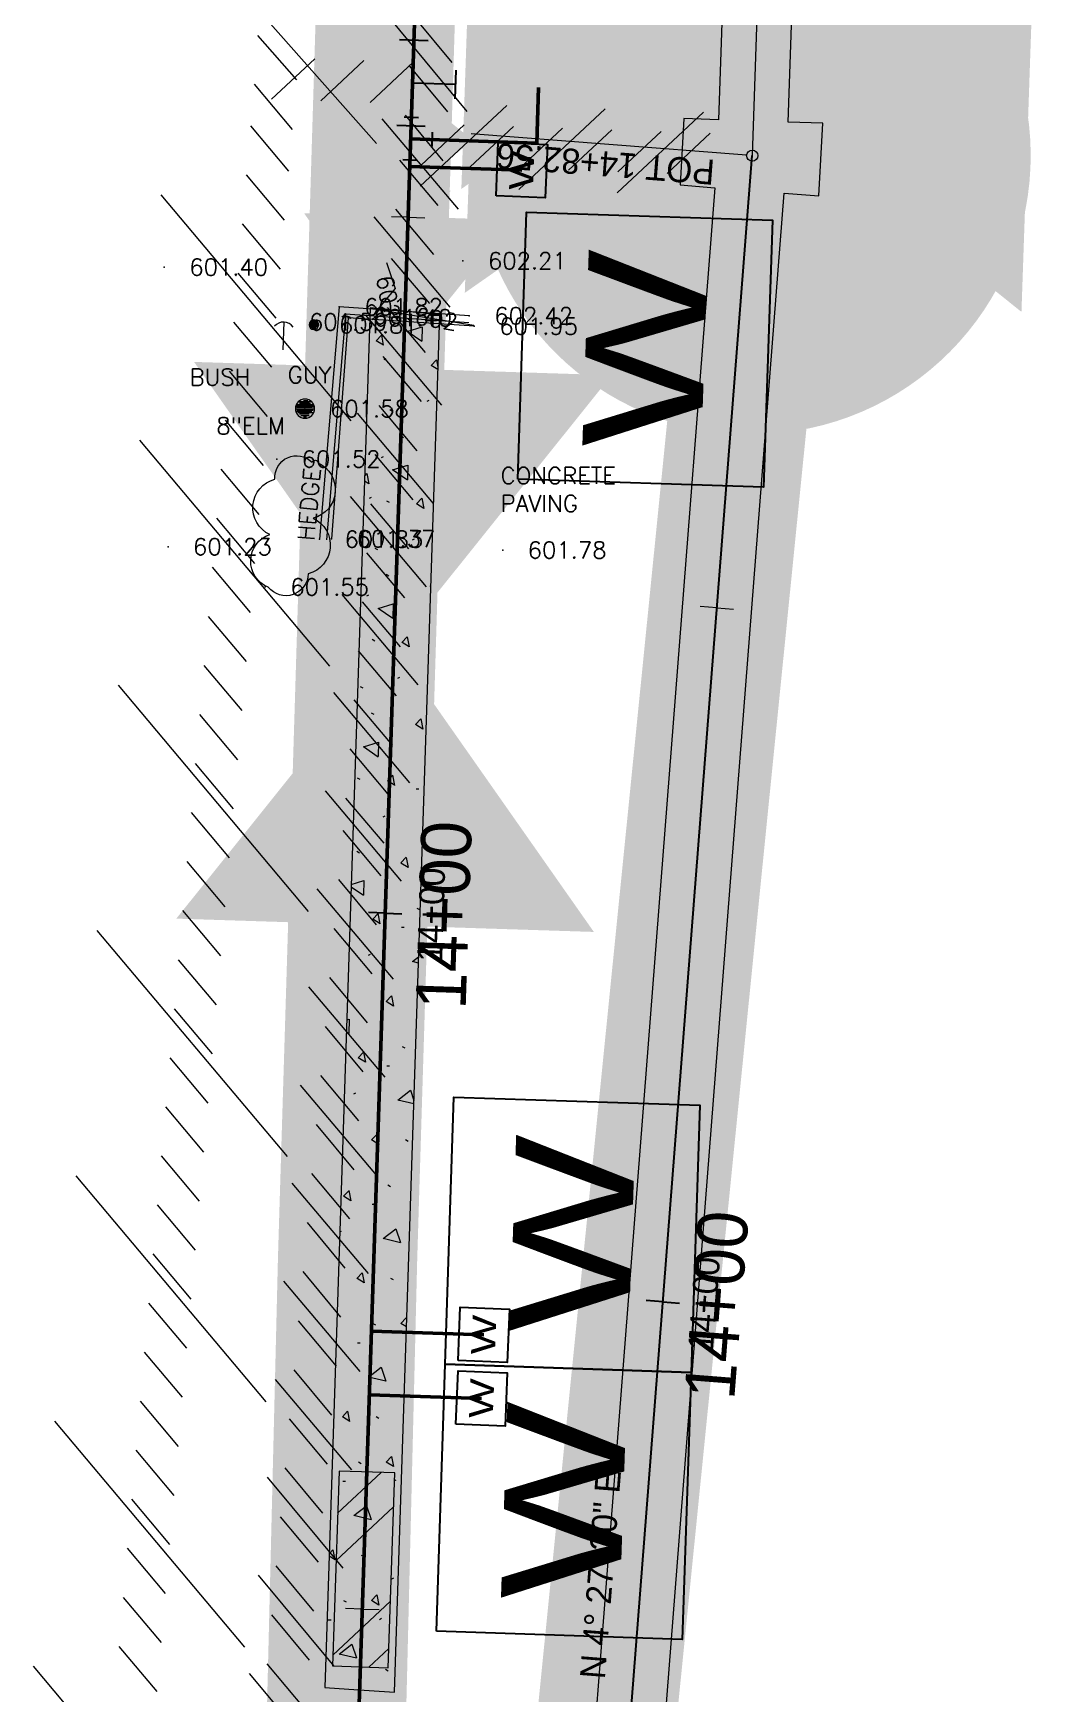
# Model space of a CAD drawing. Extents: x 2536931 to 2538613, y 7112513 to 7131087.
# Drawn here: x 2538252.5 to 2538324.5, y 7123942.6 to 7124061.9 of the extents above; entities that cross this region are included whole.
import ezdxf
from ezdxf.enums import TextEntityAlignment as Align

# ---------------------------------------------------------------- set-up
doc = ezdxf.new("R2010")
doc.units = 0
doc.header["$MEASUREMENT"] = 0
for name, color, linetype, lineweight in [('C-PIPE-CASING', 6, 'Continuous', 13), ('C-PVMT-CONC-REPAIR', 7, 'Continuous', 0), ('C-SSWR-MHOL', 6, 'Continuous', 30), ('C-SSWR-MHOL-200SCALE', 6, 'Continuous', 30), ('C-SSWR-MHOL-20SCALE', 6, 'Continuous', 30), ('C-SSWR-UGND', 1, 'Continuous', 30), ('C-SSWR-UGND-ABAN', 7, 'Continuous', 13), ('C-SSWR-UGND-ABAN-20-SCALE', 7, 'Continuous', 13), ('C-WATR-INST-100SCALE', 7, 'Continuous', 30), ('C-WATR-INST-200SCALE', 3, 'Continuous', 30), ('C-WATR-INST-20SCALE', 30, 'Continuous', 30), ('C-WATR-INST-40SCALE', 1, 'Continuous', 30), ('C-WATR-UGND', 4, 'Continuous', 53), ('C-WATR-UGND-ABANDON-100', 7, 'Continuous', 13), ('C-WATR-UGND-ABANDON-20', 7, 'Continuous', 13), ('CONCRETE REPAIR', 7, 'Continuous', 13), ('D_ALIGN_WL_20_SCALE', 7, 'Continuous', 30), ('D_ALIGN_WL_40_SCALE', 7, 'Continuous', 30), ('D_ALIGN_WL_POT_20_SCALE', 7, 'Continuous', 0), ('distance', 54, 'Continuous', 0), ('PT', 7, 'Continuous', 0), ('PTELEV', 5, 'Continuous', 0), ('V-POWR-LABL', 8, 'Continuous', 0), ('V-POWR-STRC', 8, 'Continuous', 0), ('V-PVMT-CONC', 8, 'Continuous', 0), ('V-ROAD-CURB-BACK', 8, 'Continuous', 0), ('V-ROAD-CURB-FACE', 54, 'Continuous', 0), ('V-SITE-VEGE', 8, 'Continuous', 0), ('V-SITE-VEGE-DESC', 8, 'Continuous', 0), ('V-TINN-BRKL', 100, 'Continuous', 0), ('V-TOPO-MINR', 8, 'Continuous', 0)]:
    doc.layers.add(name, color=color, linetype=linetype, lineweight=lineweight)
doc.layers.add('C-WATR-UGND-OLD', color=56, linetype='Continuous', lineweight=53, plot=False)
doc.styles.add('Outline', font='simplex.shx', dxfattribs={"height": 0.08999982000000001})
doc.styles.add('PTXT', font='romans.shx')
doc.styles.add('ROMANS', font='romans.shx')
doc.styles.add('Style-BRIDGE', font='BRIDGE.shx')

# ---------------------------------------------------------------- blocks, each defined once
blk = doc.blocks.new('SHRUB')
at = {"linetype": 'Continuous', "flags": 128}
blk.add_lwpolyline([(-0.01726971101015806, -1.057429891585791e-18, 0.9999999999999999), (0.01726971101015806, 0, 0.9999999999999999), (-0.01726971101015806, 1.057429891585791e-18)], format="xyb", dxfattribs=at)
for points in [[(0.01726971101015806, 0.002467101439833641), (-0.01726971101015806, 0.002467101439833641)], [(-0.01726971101015806, 0), (0.01726971101015806, 0)], [(-0.01480260957032442, 0.007401304319500923), (0.01480260957032442, 0.007401304319500923)], [(0.01480260957032442, 0.004934202879667282), (-0.01480260957032442, 0.004934202879667282)], [(-0.01480260957032442, 0.004934202879667282), (0.01233550766482949, 0.004934202879667282)], [(-0.01480260957032442, 0.002467101439833641), (0.01233550766482949, 0.002467101439833641)], [(0.01233550766482949, 0.01233550813049078), (-0.01233550766482949, 0.01233550813049078)], [(-0.009868406224995852, 0.009868406690657139), (0.009868406224995852, 0.009868406690657139)], [(0.00740130478516221, 0.009868406690657139), (-0.009868406224995852, 0.009868406690657139)], [(0.004934203345328569, 0.01233550813049078), (-0.004934203345328569, 0.01233550813049078)], [(-0.002467101439833641, 0.01480260957032442), (0.004934203345328569, 0.01480260957032442)], [(-0.01480260957032442, -0.002467101439833641), (0.01480260957032442, -0.002467101439833641)], [(-0.01480260957032442, -0.002467101439833641), (0.01480260957032442, -0.002467101439833641)], [(-0.01480260957032442, -0.004934202879667282), (0.01233550766482949, -0.004934202879667282)], [(0.009868406224995852, -0.007401304319500923), (-0.01233550766482949, -0.007401304319500923)], [(0.01480260957032442, -0.007401304319500923), (-0.01233550766482949, -0.007401304319500923)], [(0.00740130478516221, -0.009868406690657139), (-0.009868406224995852, -0.009868406690657139)], [(-0.00740130478516221, -0.01233550813049078), (0.00740130478516221, -0.01233550813049078)], [(-0.004934203345328569, -0.01233550813049078), (0.002467101439833641, -0.01233550813049078)], [(-0.002467101439833641, -0.01480260957032442), (0.002467101439833641, -0.01480260957032442)]]:
    blk.add_lwpolyline(points, dxfattribs=at)
blk = doc.blocks.new('DG')
at = {"linetype": 'Continuous'}
blk.add_line((0, 0), (0, 0.09999999962747097), dxfattribs=at)
blk.add_arc((0, 0.04166666697710752), 0.0416666666666667, 216.8698976191636, 323.1301023808364, dxfattribs=at)
blk = doc.blocks.new('TREE')
at = {"linetype": 'Continuous', "flags": 128}
blk.add_lwpolyline([(0.03453942202031612, 0, 0.9999999999999999), (-0.03453942202031612, -2.114859783171583e-18, 0.9999999999999999), (0.03453942202031612, 2.114859783171583e-18)], format="xyb", dxfattribs=at)
for points in [[(0.03453942202031612, 0.004934202879667282), (-0.03453942202031612, 0.004934202879667282)], [(-0.03453942202031612, 0), (0.03453942202031612, 0)], [(-0.02960521867498755, 0.01480260957032442), (0.02960521867498755, 0.01480260957032442)], [(0.02960521867498755, 0.009868406690657139), (-0.02960521867498755, 0.009868406690657139)], [(-0.02960521867498755, 0.009868406690657139), (0.02467101579532027, 0.009868406690657139)], [(-0.02960521867498755, 0.004934202879667282), (0.02467101579532027, 0.004934202879667282)], [(0.02467101579532027, 0.02467101532965899), (-0.02467101579532027, 0.02467101532965899)], [(-0.0197368124499917, 0.0197368124499917), (0.0197368124499917, 0.0197368124499917)], [(0.01480260957032442, 0.0197368124499917), (-0.0197368124499917, 0.0197368124499917)], [(0.009868406224995852, 0.02467101532965899), (-0.009868406224995852, 0.02467101532965899)], [(-0.004934203345328569, 0.02960521914064884), (0.009868406224995852, 0.02960521914064884)], [(-0.02960521867498755, -0.004934202879667282), (0.02960521867498755, -0.004934202879667282)], [(-0.02960521867498755, -0.004934202879667282), (0.02960521867498755, -0.004934202879667282)], [(-0.02960521867498755, -0.009868406690657139), (0.02467101579532027, -0.009868406690657139)], [(0.0197368124499917, -0.01480260957032442), (-0.02467101579532027, -0.01480260957032442)], [(0.02960521867498755, -0.01480260957032442), (-0.02467101579532027, -0.01480260957032442)], [(0.01480260957032442, -0.0197368124499917), (-0.0197368124499917, -0.0197368124499917)], [(-0.01480260957032442, -0.02467101532965899), (0.01480260957032442, -0.02467101532965899)], [(-0.009868406224995852, -0.02467101532965899), (0.004934203345328569, -0.02467101532965899)], [(-0.004934203345328569, -0.02960521914064884), (0.004934203345328569, -0.02960521914064884)]]:
    blk.add_lwpolyline(points, dxfattribs=at)
blk = doc.blocks.new('WMP20SC new')
at = {"layer": 'C-WATR-INST-20SCALE', "lineweight": 30, "flags": 128}
blk.add_lwpolyline([(-1.91872423607856, 1.76674608013127), (1.918724237941206, 1.766746080160374), (1.918724239803851, -1.766746078967117), (-1.918724237941206, -1.766746079083532)], close=True, dxfattribs=at)
at = {"layer": 'C-WATR-INST-20SCALE', "color": 7, "linetype": 'Continuous', "lineweight": 30, "insert": (1.862645149230957e-09, 5.820766091346741e-10), "char_height": 1.71, "attachment_point": 5, "line_spacing_factor": 0.7228915662650602, "style": 'Outline'}
blk.add_mtext('\\FBRIDGE.shx;\\W1.315789x;W', dxfattribs=at)
blk = doc.blocks.new('WMP20SC new_1')
at = {"layer": 'C-WATR-INST-100SCALE', "flags": 128}
blk.add_lwpolyline([(-1.918724236544222, 1.766746079680161), (1.91872423782479, 1.766746079738368), (1.918724239338189, -1.76674607944733), (-1.918724237941206, -1.766746079541917)], close=True, dxfattribs=at)
at = {"layer": 'C-WATR-INST-100SCALE', "insert": (1.047737896442413e-09, 8.731149137020111e-11), "char_height": 1.71, "attachment_point": 5, "line_spacing_factor": 0.7228915662650602, "style": 'Outline'}
blk.add_mtext('\\FBRIDGE.shx;\\W1.315789x;W', dxfattribs=at)
blk = doc.blocks.new('WVP40SC_1')
at = {"layer": 'C-WATR-INST-20SCALE', "extrusion": (0, 0, -1)}
blk.add_solid([(3.999999998137355, -3.000000000465661), (4, 2.999999999534339), (0, 2.328306436538696e-10)], dxfattribs=at)
at = {"layer": 'C-WATR-INST-20SCALE'}
blk.add_solid([(0, 2.328306436538696e-10), (4, -3.000000000698492), (4, 2.999999999534339)], dxfattribs=at)
blk = doc.blocks.new('TP20SC')
at = {"layer": 'C-WATR-INST-20SCALE'}
for p, q in [((-0.5142857143655419, 1.542857152177021), (0.5142857199534774, 1.542857146530878)), ((-4.656612873077393e-09, 1.542857145890594), (0, -2.328306436538696e-10)), ((-1.542857157997787, -0.5142857162863947), (-1.542857145890594, 0.5142857164610177)), ((-1.542857144027948, 1.746229827404022e-10), (0, -2.328306436538696e-10)), ((1.542857144959271, 4.074536263942719e-10), (0, -2.328306436538696e-10)), ((1.542857143096626, 0.5142857166938484), (1.54285713005811, -0.5142857170430943))]:
    blk.add_line(p, q, dxfattribs=at)
blk = doc.blocks.new('WVP40SC')
at = {"layer": 'C-WATR-INST-40SCALE', "extrusion": (0, 0, -1)}
blk.add_solid([(3.999999997206032, -2.999999999534339), (3.999999998137355, 3.000000000465661), (0, 0)], dxfattribs=at)
at = {"layer": 'C-WATR-INST-40SCALE'}
blk.add_solid([(0, 0), (4, -3), (3.999999998137355, 3)], dxfattribs=at)
blk = doc.blocks.new('TP20SC_1')
at = {"layer": 'C-WATR-INST-40SCALE'}
for p, q in [((-0.5142857125028968, 1.542857152177021), (0.5142857213504612, 1.542857146589085)), ((-3.725290298461914e-09, 1.542857145948801), (4.656612873077393e-10, -2.037268131971359e-10)), ((-1.542857157532126, -0.5142857162572909), (-1.542857145424932, 0.514285716577433)), ((-1.542857142630965, 1.746229827404022e-10), (4.656612873077393e-10, -2.037268131971359e-10)), ((1.542857144959271, 4.365574568510056e-10), (4.656612873077393e-10, -2.037268131971359e-10)), ((1.542857143096626, 0.5142857167229522), (1.542857130523771, -0.5142857169848867))]:
    blk.add_line(p, q, dxfattribs=at)
blk = doc.blocks.new('WVP40SC_3')
at = {"layer": 'C-WATR-UGND-OLD', "extrusion": (0, 0, -1)}
blk.add_solid([(3.99999999802094, -3), (3.999999998137355, 3), (2.328306436538696e-10, 0)], dxfattribs=at)
at = {"layer": 'C-WATR-UGND-OLD'}
blk.add_solid([(-2.328306436538696e-10, 0), (3.999999998952262, -3.000000001862645), (3.999999997671694, 2.999999998137355)], dxfattribs=at)
blk = doc.blocks.new('WVP40SC_2')
at = {"layer": 'C-WATR-INST-200SCALE', "extrusion": (0, 0, -1)}
blk.add_solid([(3.999999997322448, -2.999999999708962), (3.99999999802094, 3.000000000116415), (-1.164153218269348e-10, -1.164153218269348e-10)], dxfattribs=at)
at = {"layer": 'C-WATR-INST-200SCALE'}
blk.add_solid([(1.164153218269348e-10, -1.164153218269348e-10), (4, -3), (3.999999998486601, 3.000000000116415)], dxfattribs=at)

msp = doc.modelspace()

# ---------------------------------------------------------------- hatches: boundary and pattern name
at = {"layer": 'C-PIPE-CASING', "lineweight": 13}
h = msp.add_hatch(dxfattribs=at)
h.set_pattern_fill('ANSI32', color=256, style=0)
h.set_pattern_definition([(223.1178245825261, (2538278.142112983, 7123998.561485665), (5.590068915341265, 15.0980505205717), []), (223.1178245825261, (2538279.782515124, 7123996.809606441), (5.590068915341265, 15.0980505205717), [])])
h.paths.add_polyline_path([(2538278.499007111, 7123958.508102046), (2538274.500865231, 7123958.63035142), (2538274.041199257, 7123944.642576422), (2538278.039041185, 7123944.511199421)])
at = {"layer": 'C-PVMT-CONC-REPAIR'}
h = msp.add_hatch(dxfattribs=at)
h.set_pattern_fill('CONCR2', style=0)
h.set_pattern_definition([(151.9679639100842, (2538278.347355394, 7123711.307081159), (27.07069814474964, -12.16522685848269), [0.6155599584930781, -50.32164109891192]), (50.62184390461518, (2538277.804009879, 7123711.596372903), (-9.648882562992902, -10.59825473123153), [0.5554208572726925, -137.0612168834544]), (-75.05113481932086, (2538278.15638879, 7123712.025699622), (7.772933018763831, -33.36173632094575), [0.7435595064799292, -91.4725748874671]), (169.9794303808688, (2538280.762674919, 7123714.347368002), (72.9701740294278, -14.12394201754664), [1.280899122686873, -82.14175357466208]), (41.96344610586617, (2538279.501315467, 7123714.570246653), (-57.42430799190015, -52.59953062434486), [1.148474906478642, -140.3304864466586]), (-67.54975845445897, (2538280.355288756, 7123715.338181697), (8.241920404821098, -22.37173855790143), [1.049315310449609, -108.0909543042187]), (149.5398680108228, (2538275.26474577, 7123709.101002915), (62.85230408037764, -35.71219451182249), [1.280946622619382, -92.39049503951424]), (21.73380092450413, (2538274.160592696, 7123709.750364323), (-28.00867291686417, -9.814768667605952), [1.140739897458929, -79.43302776919546]), (-87.66875256686302, (2538275.22024228, 7123710.172774401), (4.959008702420225, -99.30172289921167), [1.050525447007117, -109.3325526857506]), (31.18434612445334, (2538276.331599916, 7123714.83297941), (-18.82877773992853, -10.20651169941874), [0.1601003591501281, -99.15424393744432]), (153.3790817341244, (2538274.508107799, 7123717.39930794), (27.07069814474964, -12.16522685848269), [0.218908656749796, -80.35485900990459]), (153.3790817341244, (2538283.077018246, 7123713.567236103), (27.07069814474964, -12.16522685848269), [0.218680274601986, -80.35508739205241]), (153.3790817341244, (2538280.418225882, 7123711.658608789), (27.07069814474964, -12.16522685848269), [0.218908656749796, -80.35485900990459]), (3.767760275669468, (2538278.555097432, 7123716.984386373), (9.179895176935634, -0.3917430318127899), [0.2009853850408034, -101.4665930535278]), (153.3790817341244, (2538274.79381841, 7123712.120826913), (27.07069814474964, -12.16522685848269), [0.218680274601986, -80.35508739205241]), (153.3790817341244, (2538279.364941686, 7123708.326235681), (27.07069814474964, -12.16522685848269), [0.218807135395535, -80.35496053125885]), (151.9679639100842, (2538281.695708729, 7123708.271062754), (27.07069814474964, -12.16522685848269), [0.6156681330067361, -50.32153292439826]), (50.62184390461518, (2538281.15226773, 7123708.560405336), (-9.648882562992902, -10.59825473123153), [0.5556420276079373, -137.0609957131191]), (-75.05113481932086, (2538281.50478696, 7123708.989903015), (7.772933018763831, -33.36173632094575), [0.7437623563411168, -91.47237203760591]), (151.9679639100842, (2538277.007707716, 7123717.137248666), (27.07069814474964, -12.16522685848269), [0.6155599584930781, -50.32164109891192]), (50.62184390461518, (2538276.464362201, 7123717.42654041), (-9.648882562992902, -10.59825473123153), [0.5554208572726925, -137.0612168834544]), (-75.05113481932086, (2538276.816741113, 7123717.85586713), (7.772933018763831, -33.36173632094575), [0.7435595064799284, -91.4725748874671]), (31.18434612445334, (2538282.498891572, 7123710.210832701), (-18.82877773992853, -10.20651169941874), [0.1601003591501281, -99.15424393744432]), (31.18434612445334, (2538282.233256876, 7123717.238047901), (-18.82877773992853, -10.20651169941874), [0.1602390791910638, -99.15410521740338])])
h.paths.add_polyline_path([(2538279.131857181, 7123703.745352442), (2538275.628269722, 7123597.130123494), (2538280.423678298, 7123590.822211601), (2538284.129159592, 7123703.581131193), (2538286.627810797, 7123703.499020569), (2538288.453918831, 7123711.038610515), (2538286.194604961, 7123712.108891242), (2538293.894521412, 7123728.36306418), (2538296.153835282, 7123727.292783452), (2538298.737490897, 7123732.746762785), (2538298.943669096, 7123738.778235029), (2538296.445128476, 7123738.863644459), (2538298.474773682, 7123798.238247633), (2538300.973314302, 7123798.152838202), (2538301.198251095, 7123804.733068475), (2538297.593043081, 7123810.242378973), (2538296.812194624, 7123809.731403758), (2538290.260143057, 7123829.754348995), (2538292.791352006, 7123830.057609117), (2538292.196563557, 7123835.022105737), (2538289.665354607, 7123834.718845615), (2538306.472808268, 7124050.414702145), (2538308.965252858, 7124050.220485864), (2538309.257364159, 7124055.428443755), (2538306.758834331, 7124055.5141683), (2538309.742048489, 7124142.463006322), (2538312.240578317, 7124142.377281778), (2538311.348752736, 7124148.932301639), (2538308.963940735, 7124148.182187167), (2538297.234579028, 7124185.472925629), (2538296.724917807, 7124170.429149997), (2538304.194316733, 7124146.681958225), (2538301.809504732, 7124145.931843753), (2538302.246459004, 7124142.720179955), (2538304.744988833, 7124142.634455411), (2538301.761774675, 7124055.68561739), (2538299.263244846, 7124055.771341935), (2538298.995474496, 7124050.997350986), (2538301.487919087, 7124050.803134706), (2538284.602936709, 7123834.112325374), (2538282.071379903, 7123833.809023577), (2538282.666168352, 7123828.844526957), (2538285.197725158, 7123829.147828753), (2538292.479151779, 7123806.895927195), (2538289.225411252, 7123804.766729462), (2538290.979151822, 7123798.494475922), (2538293.477692442, 7123798.409066491), (2538291.448047236, 7123739.034463318), (2538288.949506616, 7123739.119872747), (2538287.116579801, 7123731.573906364), (2538289.375893672, 7123730.503625635), (2538281.675977221, 7123714.249452698), (2538279.416663351, 7123715.319733425), (2538276.831533934, 7123709.862642966), (2538276.633205976, 7123703.827463068)])
at = {"layer": 'C-SSWR-MHOL'}
h = msp.add_hatch(color=256, dxfattribs=at)
edge = h.paths.add_edge_path()
edge.add_arc((2538304.174579958, 7124053.101363016), 4, 87.51717387362392, 447.5171738736239)
at = {"layer": 'C-SSWR-MHOL-200SCALE'}
h = msp.add_hatch(color=256, dxfattribs=at)
edge = h.paths.add_edge_path()
edge.add_arc((2538304.174579958, 7124053.101363016), 20, 87.51717387362392, 447.5171738736239)
at = {"layer": 'C-SSWR-MHOL-20SCALE'}
h = msp.add_hatch(color=256, dxfattribs=at)
edge = h.paths.add_edge_path()
edge.add_arc((2538304.174579958, 7124053.101363017), 2, 87.51717387362392, 447.5171738736239)
at = {"layer": 'CONCRETE REPAIR', "linetype": 'Continuous', "lineweight": 0}
h = msp.add_hatch(dxfattribs=at)
h.set_pattern_fill('CONCR2', color=256, style=0)
h.set_pattern_definition([(148.1541499391749, (2538289.636424388, 7124010.937416666), (17.22384412577264, -11.87581347870903), [0.6155599584930781, -91.24487212770222]), (47.03305090066039, (2538289.113524219, 7124011.2622081), (-51.99226002892391, -54.83979712441742), [0.5530492494665268, -137.0635884912605]), (-79.00383477771237, (2538289.490469518, 7124011.666900223), (-1.050899966410858, -9.944627155434116), [0.7439415867128298, -30.63158929425395]), (166.2205010284509, (2538292.237315134, 7124013.820553817), (62.91070435623141, -16.70377928689631), [1.280899122686873, -72.90219892531864]), (38.01890523912854, (2538290.993280842, 7124014.125646004), (-10.18827201250261, -8.97903399379666), [1.145481644332329, -113.9124993177135]), (-71.3577101376238, (2538291.89569995, 7124014.831172723), (8.086472079680894, -10.91022031707157), [1.044811367710422, -20.96482147935225]), (145.4137977886821, (2538286.421769648, 7124008.928621451), (8.086472079680894, -10.91022031707157), [1.280946622619382, -19.64023289121301]), (17.49300053813143, (2538285.367200763, 7124009.655745042), (-28.46301610468612, -7.047847670521747), [1.131261174213902, -48.97461125170539]), (-91.2575455708178, (2538286.44614527, 7124009.995790033), (-1.371627618016826, -100.4118647159786), [1.045274116904012, -109.3378040158537]), (27.11250300721875, (2538287.845326502, 7124014.582577429), (-29.51391607109698, -16.99247482595587), [0.1601003591501281, -54.70882027505316]), (150.4422961125875, (2538286.186050387, 7124017.258015411), (26.3612161718644, -12.84140664034649), [0.218908656749796, -49.8869637691695]), (150.4422961125875, (2538294.498287418, 7124012.897084736), (26.3612161718644, -12.84140664034649), [0.218680274601986, -49.88719215131731]), (150.4422961125875, (2538291.72523786, 7124011.158628176), (26.3612161718644, -12.84140664034649), [0.218908656749796, -49.8869637691695]), (0.1789672717146855, (2538290.199131696, 7124016.590584958), (9.137372046091752, -0.9655931616374563), [0.2009853850408034, -92.22408592274884]), (150.4422961125875, (2538286.140792586, 7124011.972001391), (26.3612161718644, -12.84140664034649), [0.218680274601986, -49.88719215131731]), (150.4422961125875, (2538290.465428252, 7124007.898720528), (26.3612161718644, -12.84140664034649), [0.218807135395535, -49.88706529052376]), (148.1541499391749, (2538292.788171074, 7124007.697760721), (17.22384412577264, -11.87581347870903), [0.6156681330067361, -91.24476395318857]), (47.03305090066039, (2538292.265179014, 7124008.022609232), (-51.99226002892391, -54.83979712441742), [0.5532699658746363, -137.0633677748524]), (-79.00383477771237, (2538292.642274748, 7124008.427462864), (-1.050899966410858, -9.944627155434116), [0.7441444448872616, -30.63138643607952]), (148.1541499391749, (2538288.664344887, 7124016.840006818), (17.22384412577264, -11.87581347870903), [0.6155599584930781, -91.24487212770222]), (47.03305090066039, (2538288.141444718, 7124017.164798252), (-51.99226002892391, -54.83979712441742), [0.5530492494665264, -137.0635884912605]), (-79.00383477771237, (2538288.518390017, 7124017.569490375), (-1.050899966410858, -9.944627155434116), [0.7439415867128306, -30.63158929425395]), (27.11250300721875, (2538293.71119936, 7124009.583451287), (-29.51391607109698, -16.99247482595587), [0.1601003591501281, -54.70882027505316]), (28.19183508938191, (2538293.885956257, 7124016.61351354), (-29.51391607109698, -16.99247482595587), [0.1602390791910638, -88.73932242703911])])
h.paths.add_polyline_path([(2538281.732124623, 7124041.669483584), (2538276.745836016, 7124042.168858212), (2538273.489756607, 7123943.085374273), (2538275.207291965, 7123942.974204392), (2538278.48183731, 7123942.762254858)])

# ---------------------------------------------------------------- linework, layer by layer
at = {"layer": 'C-PIPE-CASING', "lineweight": 13, "flags": 128}
msp.add_lwpolyline([(2538278.499007111, 7123958.508102046), (2538274.500865231, 7123958.63035142), (2538274.041199257, 7123944.642576422), (2538278.039041185, 7123944.511199421)], close=True, dxfattribs=at)
at = {"layer": 'C-PVMT-CONC-REPAIR', "color": 7, "lineweight": 13, "flags": 128}
msp.add_lwpolyline([(2538289.665354607, 7123834.718845615), (2538306.472808268, 7124050.414702145), (2538308.965252858, 7124050.220485864), (2538309.257364159, 7124055.428443755), (2538306.758834331, 7124055.5141683), (2538309.742048489, 7124142.463006322), (2538312.240578317, 7124142.377281778), (2538311.348752736, 7124148.932301639), (2538308.963940735, 7124148.182187167), (2538297.234579028, 7124185.472925629), (2538296.724917807, 7124170.429149997), (2538304.194316733, 7124146.681958225), (2538301.809504732, 7124145.931843753), (2538302.246459004, 7124142.720179955), (2538304.744988833, 7124142.634455411), (2538301.761774675, 7124055.68561739), (2538299.263244846, 7124055.771341935), (2538298.995474496, 7124050.997350986), (2538301.487919087, 7124050.803134706), (2538284.602936709, 7123834.112325374)], dxfattribs=at)
at = {"layer": 'C-SSWR-UGND', "lineweight": 13}
msp.add_line((2538307.329243205, 7124145.047260694), (2538304.174579958, 7124053.101363017), dxfattribs=at)
at = {"layer": 'C-SSWR-UGND'}
msp.add_line((2538286.928174257, 7123831.772283386), (2538304.174579958, 7124053.101363016), dxfattribs=at)
at = {"layer": 'C-SSWR-UGND-ABAN', "linetype": 'Continuous'}
for p, q in [((2538278.27017344, 7124062.818218698), (2538283.67811727, 7124056.279553426)), ((2538286.541870737, 7124056.707772385), (2538280.339769177, 7124050.916923033)), ((2538293.608784836, 7124056.465439701), (2538287.406683275, 7124050.674590346)), ((2538300.675698935, 7124056.223107015), (2538294.473597375, 7124050.43225766)), ((2538277.587183651, 7124055.750222097), (2538283.059741209, 7124049.265539085)), ((2538276.990783008, 7124048.704350523), (2538282.463340566, 7124042.219667511)), ((2538276.394382364, 7124041.658478945), (2538281.866939922, 7124035.173795932)), ((2538275.797981722, 7124034.612607367), (2538281.270539279, 7124028.127924356)), ((2538275.291848987, 7124028.633160022), (2538280.764406546, 7124022.148477008)), ((2538274.695448344, 7124021.587288444), (2538280.168005903, 7124015.10260543)), ((2538274.099047701, 7124014.541416869), (2538279.57160526, 7124008.056733857)), ((2538273.502647057, 7124007.495545292), (2538278.975204616, 7124001.010862277)), ((2538272.906246414, 7124000.449673715), (2538278.378803972, 7123993.964990703)), ((2538272.309845771, 7123993.403802141), (2538277.78240333, 7123986.919119128)), ((2538271.713445127, 7123986.357930563), (2538277.186002687, 7123979.87324755)), ((2538271.117044485, 7123979.312058985), (2538276.589602043, 7123972.827375974)), ((2538270.520643841, 7123972.266187409), (2538275.9932014, 7123965.781504397)), ((2538269.924243198, 7123965.220315833), (2538275.396800757, 7123958.735632821)), ((2538269.338417977, 7123958.193140125), (2538274.768600358, 7123951.672931589)), ((2538268.696113907, 7123951.151304747), (2538274.126296287, 7123944.631096213)), ((2538268.053809837, 7123944.109469368), (2538273.483992218, 7123937.589260839))]:
    msp.add_line(p, q, dxfattribs=at)
at = {"layer": 'C-SSWR-UGND-ABAN-20-SCALE'}
for p, q in [((2538279.887071852, 7124063.041048078), (2538282.602163042, 7124059.780943811)), ((2538279.565919817, 7124059.520130388), (2538282.281011007, 7124056.260026122)), ((2538279.244767782, 7124055.9992127), (2538281.959858973, 7124052.739108435)), ((2538278.851733288, 7124052.770558094), (2538281.587999515, 7124049.528205995)), ((2538278.553519328, 7124049.247623459), (2538281.289785555, 7124046.005271362)), ((2538278.255305368, 7124045.724688826), (2538280.991571595, 7124042.482336727)), ((2538277.957091407, 7124042.201754194), (2538280.693357634, 7124038.959402093)), ((2538277.658877447, 7124038.67881956), (2538280.395143674, 7124035.436467459)), ((2538277.360663487, 7124035.155884927), (2538280.096929714, 7124031.913532826)), ((2538277.062449527, 7124031.632950292), (2538279.798715753, 7124028.390598193)), ((2538276.764235566, 7124028.110015659), (2538279.500501793, 7124024.867663559)), ((2538276.466021606, 7124024.587081025), (2538279.202287833, 7124021.344728924)), ((2538276.167807646, 7124021.06414639), (2538278.904073873, 7124017.82179429)), ((2538275.869593685, 7124017.541211757), (2538278.605859912, 7124014.298859656)), ((2538275.571379725, 7124014.018277124), (2538278.307645952, 7124010.775925025)), ((2538275.273165765, 7124010.495342489), (2538278.009431992, 7124007.25299039)), ((2538274.974951806, 7124006.972407855), (2538277.711218032, 7124003.730055756)), ((2538274.782491879, 7124004.647644596), (2538277.497583068, 7124001.38754033)), ((2538274.461339843, 7124001.126726909), (2538277.176431034, 7123997.866622642)), ((2538274.140187809, 7123997.605809219), (2538276.855278999, 7123994.345704953)), ((2538273.819035774, 7123994.08489153), (2538276.534126964, 7123990.824787264)), ((2538273.497883739, 7123990.563973841), (2538276.212974929, 7123987.303869575)), ((2538273.176731704, 7123987.043056154), (2538275.891822895, 7123983.782951887)), ((2538272.855579669, 7123983.522138465), (2538275.570670859, 7123980.262034196)), ((2538272.534427634, 7123980.001220776), (2538275.249518824, 7123976.74111651)), ((2538272.213275599, 7123976.480303086), (2538274.92836679, 7123973.220198821)), ((2538271.892123564, 7123972.959385398), (2538274.607214754, 7123969.699281133)), ((2538271.570971529, 7123969.43846771), (2538274.286062719, 7123966.178363443)), ((2538271.249819494, 7123965.917550021), (2538273.964910685, 7123962.657445754)), ((2538270.928667459, 7123962.396632332), (2538273.64375865, 7123959.136528065)), ((2538270.607515424, 7123958.875714644), (2538273.322606615, 7123955.615610375)), ((2538270.286363389, 7123955.354796954), (2538273.001454579, 7123952.094692688)), ((2538269.965211354, 7123951.833879265), (2538272.680302544, 7123948.573774999)), ((2538269.64405932, 7123948.312961577), (2538272.35915051, 7123945.052857311)), ((2538269.322907284, 7123944.792043889), (2538272.037998475, 7123941.531939622))]:
    msp.add_line(p, q, dxfattribs=at)
at = {"layer": 'C-SSWR-UGND-ABAN-20-SCALE', "linetype": 'Continuous'}
for p, q in [((2538283.492226482, 7124055.311466573), (2538280.391175703, 7124052.416041896)), ((2538287.025683532, 7124055.190300231), (2538283.924632751, 7124052.294875553)), ((2538290.559140582, 7124055.069133887), (2538287.458089801, 7124052.17370921)), ((2538294.092597629, 7124054.947967544), (2538290.991546849, 7124052.052542867)), ((2538297.626054678, 7124054.826801202), (2538294.525003898, 7124051.931376524)), ((2538301.159511728, 7124054.705634859), (2538298.058460949, 7124051.810210181))]:
    msp.add_line(p, q, dxfattribs=at)
at = {"layer": 'C-WATR-UGND'}
for p, q in [((2538264.8452968, 7123603.9150159), (2538288.705173434, 7124329.978298396)), ((2538288.699392911, 7124054.010038025), (2538279.640804681, 7124054.320667525)), ((2538287.626182235, 7124052.057174633), (2538279.572262648, 7124052.321842372)), ((2538276.83243046, 7123968.687128794), (2538284.89134223, 7123968.422297003)), ((2538276.682335877, 7123964.119705095), (2538284.741517905, 7123963.854864422))]:
    msp.add_line(p, q, dxfattribs=at)
at = {"layer": 'C-WATR-UGND', "flags": 128}
msp.add_lwpolyline([(2538288.699392911, 7124054.010038026), (2538288.830533499, 7124058.007892137)], dxfattribs=at)
at = {"layer": 'C-WATR-UGND-ABANDON-100'}
for p, q in [((2538277.183065811, 7124053.976667983), (2538263.124443785, 7124069.862357982)), ((2538261.698279335, 7124050.290703204), (2538275.347261766, 7124034.051698345)), ((2538260.172093986, 7124032.6790378), (2538273.821076414, 7124016.440032947)), ((2538258.645908637, 7124015.067372392), (2538272.294891067, 7123998.828367541)), ((2538257.119723288, 7123997.45570699), (2538270.768705718, 7123981.216702142)), ((2538255.593537938, 7123979.844041589), (2538269.24252037, 7123963.605036734)), ((2538254.067352589, 7123962.232376183), (2538267.71633502, 7123945.993371325)), ((2538252.541167241, 7123944.620710784), (2538266.190149671, 7123928.381705929))]:
    msp.add_line(p, q, dxfattribs=at)
at = {"layer": 'C-WATR-UGND-ABANDON-20', "linetype": 'Continuous'}
for p, q in [((2538268.638743856, 7124061.719213737), (2538271.450468261, 7124058.542075737)), ((2538269.661330394, 7124057.164344705), (2538272.762381175, 7124060.059769382)), ((2538273.194787444, 7124057.043178361), (2538276.295838225, 7124059.938603037)), ((2538276.728244494, 7124056.922012018), (2538279.829295274, 7124059.817436693)), ((2538268.408739027, 7124058.229682302), (2538271.138535512, 7124054.981881333)), ((2538268.149700955, 7124055.240470115), (2538270.879497441, 7124051.992669144)), ((2538267.844463885, 7124051.718137033), (2538270.574260371, 7124048.470336063)), ((2538267.539226815, 7124048.195803954), (2538270.269023301, 7124044.948002983)), ((2538267.233989745, 7124044.673470872), (2538269.963786231, 7124041.425669901)), ((2538266.928752675, 7124041.151137792), (2538269.658549161, 7124037.903336821)), ((2538266.623515605, 7124037.628804713), (2538269.353312091, 7124034.381003741)), ((2538266.318278535, 7124034.106471631), (2538269.048075021, 7124030.85867066)), ((2538266.013041466, 7124030.584138551), (2538268.742837952, 7124027.336337579)), ((2538265.707804396, 7124027.06180547), (2538268.437600882, 7124023.814004499)), ((2538265.402567326, 7124023.539472389), (2538268.132363812, 7124020.29167142)), ((2538265.097330256, 7124020.017139309), (2538267.827126742, 7124016.769338337)), ((2538264.792093186, 7124016.494806227), (2538267.521889672, 7124013.247005257)), ((2538264.486856116, 7124012.972473146), (2538267.216652602, 7124009.724672177)), ((2538264.181619046, 7124009.450140066), (2538266.911415532, 7124006.202339096)), ((2538263.876381977, 7124005.927806986), (2538266.606178463, 7124002.680006015)), ((2538263.571144907, 7124002.405473906), (2538266.300941393, 7123999.157672933)), ((2538263.265907837, 7123998.883140826), (2538265.995704323, 7123995.635339853)), ((2538262.960670767, 7123995.360807743), (2538265.690467253, 7123992.113006771)), ((2538262.655433697, 7123991.838474663), (2538265.385230183, 7123988.590673692)), ((2538262.350196627, 7123988.31614158), (2538265.079993113, 7123985.068340611)), ((2538262.044959557, 7123984.7938085), (2538264.774756043, 7123981.546007531)), ((2538261.739722488, 7123981.27147542), (2538264.469518974, 7123978.023674449)), ((2538261.434485418, 7123977.749142339), (2538264.164281904, 7123974.501341368)), ((2538261.129248348, 7123974.22680926), (2538263.859044834, 7123970.979008288)), ((2538260.824011277, 7123970.704476178), (2538263.553807764, 7123967.456675207)), ((2538260.518774208, 7123967.182143097), (2538263.248570693, 7123963.934342128)), ((2538260.213537138, 7123963.659810017), (2538262.943333624, 7123960.412009046)), ((2538259.908300068, 7123960.137476936), (2538262.638096554, 7123956.889675966)), ((2538259.603062999, 7123956.615143854), (2538262.332859484, 7123953.367342884)), ((2538259.297825928, 7123953.092810775), (2538262.027622415, 7123949.845009804)), ((2538258.992588859, 7123949.570477694), (2538261.722385345, 7123946.322676725)), ((2538258.687351788, 7123946.048144613), (2538261.417148274, 7123942.800343642))]:
    msp.add_line(p, q, dxfattribs=at)
at = {"layer": 'CONCRETE REPAIR', "linetype": 'Continuous', "flags": 128}
msp.add_lwpolyline([(2538276.745836016, 7124042.168858212), (2538273.489756607, 7123943.085374273), (2538275.207291965, 7123942.974204392), (2538278.48183731, 7123942.762254858), (2538281.732124623, 7124041.669483584)], close=True, dxfattribs=at)
at = {"layer": 'D_ALIGN_WL_20_SCALE', "color": 32, "linetype": 'Continuous', "lineweight": 13}
for p, q in [((2538279.460987992, 7124048.674930437), (2538278.261635414, 7124048.714343537)), ((2538279.460987912, 7124048.67493044), (2538280.660340491, 7124048.635517338)), ((2538277.818775476, 7123998.701906333), (2538276.619422899, 7123998.741319434)), ((2538277.818775476, 7123998.701906333), (2538279.018128055, 7123998.662493234)), ((2538276.176562961, 7123948.72888223), (2538274.977210382, 7123948.768295329)), ((2538276.176562961, 7123948.72888223), (2538277.375915539, 7123948.689469131))]:
    msp.add_line(p, q, dxfattribs=at)
at = {"layer": 'D_ALIGN_WL_20_SCALE', "color": 2, "lineweight": 13}
for p, q in [((2538301.644844863, 7124020.636398483), (2538300.44847146, 7124020.729622298)), ((2538301.644844863, 7124020.636398483), (2538302.841218267, 7124020.543174668)), ((2538297.760519256, 7123970.787506673), (2538296.564145852, 7123970.880730488)), ((2538297.760519256, 7123970.787506673), (2538298.956892659, 7123970.694282859))]:
    msp.add_line(p, q, dxfattribs=at)
at = {"layer": 'D_ALIGN_WL_40_SCALE', "color": 32, "linetype": 'Continuous'}
for q in [(2538276.619422899, 7123998.741319435), (2538279.018128055, 7123998.662493235)]:
    msp.add_line((2538277.818775476, 7123998.701906334), q, dxfattribs=at)
at = {"layer": 'D_ALIGN_WL_40_SCALE', "color": 2}
for q in [(2538296.564145852, 7123970.880730488), (2538298.956892659, 7123970.694282859)]:
    msp.add_line((2538297.760519256, 7123970.787506673), q, dxfattribs=at)
at = {"layer": 'D_ALIGN_WL_POT_20_SCALE', "color": 2, "lineweight": 13}
msp.add_line((2538303.775788866, 7124053.132437605), (2538283.995038475, 7124054.673793342), dxfattribs=at)
msp.add_circle((2538304.17458, 7124053.101363), 0.4, dxfattribs=at)
at = {"layer": 'distance', "color": 7, "linetype": 'Continuous', "lineweight": 0, "const_width": 10}
for points in [[(2538265.555504461, 7123582.057032051), (2538275.117717591, 7123973.900819766), (2538286.746212027, 7124356.224429212)], [(2538277.277998178, 7123587.812437319), (2538294.218303455, 7123808.766175141), (2538286.915053127, 7123873.000587315), (2538303.712486308, 7124040.156179941), (2538308.18434886, 7124156.112563645), (2538295.086093922, 7124179.586585416)]]:
    msp.add_lwpolyline(points, dxfattribs=at)
at = {"layer": 'PT'}
for p in [(2538261.953, 7124045.095, 601.4049999997951), (2538283.399, 7124045.549, 602.2049999996088), (2538274.508, 7124042.24, 601.8219999996945), (2538283.859, 7124041.603, 602.4229999999516), (2538270.549, 7124041.155, 601.5929999998771), (2538272.696, 7124040.956, 601.8070000000298), (2538275.169, 7124041.457, 601.3959999997169), (2538284.211, 7124040.855, 601.9539999999106), (2538272.058, 7124034.931, 601.5839999997988), (2538270.025, 7124031.314, 601.5169999999925), (2538262.221, 7124025.018, 601.2339999997057), (2538273.096, 7124025.551, 601.8279999997467), (2538273.96, 7124025.587, 601.3719999999739), (2538286.255, 7124024.778, 601.7849999996834), (2538269.201, 7124022.126, 601.5479999999516)]:
    msp.add_point(p, dxfattribs=at)
at = {"layer": 'V-ROAD-CURB-BACK', "flags": 128}
msp.add_lwpolyline([(2538283.859, 7124041.603), (2538274.508, 7124042.24), (2538273.096, 7124025.551)], dxfattribs=at)
at = {"layer": 'V-ROAD-CURB-FACE', "flags": 128}
msp.add_lwpolyline([(2538283.825018227, 7124041.104156097), (2538274.964752535, 7124041.707726758), (2538273.59421998, 7124025.508847288)], dxfattribs=at)
at = {"layer": 'V-SITE-VEGE', "flags": 128}
msp.add_lwpolyline([(2538273.013007946, 7124031.046028892, -0.7), (2538272.655713134, 7124027.062018297, -0.7), (2538272.298418322, 7124023.078007702, -0.7), (2538269.424976162, 7124022.105913326, -0.7), (2538269.538208138, 7124025.886034434, -0.7), (2538269.89550295, 7124029.870045028, -0.7), (2538272.565055621, 7124031.086202239, -0.7), (2538273.013007945, 7124031.046028892)], format="xyb", dxfattribs=at)
at = {"layer": 'V-TINN-BRKL', "extrusion": (-0.06374756224566663, 0.005752247274062721, 0.9979494776585802), "elevation": -120228.9716894279, "flags": 128}
msp.add_lwpolyline([(-7323329.104836515, 1883945.299011919), (-7323328.898887835, 1883935.909349724), (-7323312.150523324, 1883936.003090112)], dxfattribs=at)
at = {"layer": 'V-TINN-BRKL', "extrusion": (-0.06138447514246774, 0.003166931969062727, 0.9981091707590843), "elevation": -132649.0755142643, "flags": 128}
msp.add_lwpolyline([(-7245359.25098565, 2163797.298452765), (-7245359.386313143, 2163788.220280126), (-7245343.475100156, 2163787.829821087)], dxfattribs=at)
at = {"layer": 'V-TOPO-MINR', "elevation": 602, "flags": 128}
msp.add_lwpolyline([(2538277.9034625, 7124045.432662496), (2538278.523196671, 7124043.572744479), (2538277.277514142, 7124042.051337766), (2538284.176475478, 7124040.928364609)], dxfattribs=at)

# ---------------------------------------------------------------- block references
at = {"layer": 'C-WATR-INST-100SCALE'}
for name, p, xscale, yscale, zscale, rotation in [('WVP40SC_3', (2538293.538279919, 7124057.864651061), 2.5, 2.5, 2.5, 178.0360307675577), ('WVP40SC_3', (2538279.161161834, 7124038.728536629), 2.5, 2.5, 2.5, 88.11782440859636), ('WMP20SC new_1', (2538296.479149397, 7124039.168005197), 5.000000000000001, 5.000000000000001, 5.000000000000001, 88.11782460444883), ('WMP20SC new_1', (2538291.266196581, 7123975.606424148), 5.000000000000001, 5.000000000000001, 5.000000000000001, 88.11782460444883), ('WMP20SC new_1', (2538290.636006, 7123956.429533623), 5.000000000000001, 5.000000000000001, 5.000000000000001, 88.11782460444883)]:
    msp.add_blockref(name, p, dxfattribs=dict(at, xscale=xscale, yscale=yscale, zscale=zscale, rotation=rotation))
at = {"layer": 'C-WATR-INST-200SCALE', "xscale": 5.000000000000001, "yscale": 5.000000000000001, "zscale": 5.000000000000001}
for p, rotation in [((2538304.037080034, 7124057.555349663), 178.0360308018418), ((2538278.447127364, 7124017.822845292), 88.17507456812496)]:
    msp.add_blockref('WVP40SC_2', p, dxfattribs=dict(at, rotation=rotation))
at = {"layer": 'C-WATR-INST-20SCALE', "rotation": 268.0360309844975}
msp.add_blockref('TP20SC', (2538279.640804681, 7124054.320667525), dxfattribs=at)
at = {"layer": 'C-WATR-INST-20SCALE'}
for p, xscale, yscale, zscale, rotation in [((2538284.170098796, 7124054.165352776), 0.5000000000000001, 0.5000000000000001, 0.5000000000000001, 358.0360307977904), ((2538279.395299493, 7124046.676009472), 0.4999999999999999, 0.5, 0.5, 268.175074568125)]:
    msp.add_blockref('WVP40SC_1', p, dxfattribs=dict(at, xscale=xscale, yscale=yscale, zscale=zscale, rotation=rotation))
at = {"layer": 'C-WATR-INST-20SCALE', "lineweight": 30, "rotation": 87.62539200708026}
for p in [(2538287.626182235, 7124052.057174631), (2538284.896172373, 7123968.422138272), (2538284.741517905, 7123963.85486442)]:
    msp.add_blockref('WMP20SC new', p, dxfattribs=at)
at = {"layer": 'C-WATR-INST-40SCALE', "xscale": 2.000000000226625, "yscale": 2.000000000226625, "zscale": 2.000000000226625, "rotation": 268.0353876125367}
msp.add_blockref('TP20SC_1', (2538279.777888748, 7124058.318317829), dxfattribs=at)
at = {"layer": 'C-WATR-INST-40SCALE'}
for p, rotation in [((2538289.772014511, 7124057.975607662), 358.0410482863756), ((2538279.395299493, 7124046.676009472), 88.11782500376775)]:
    msp.add_blockref('WVP40SC', p, dxfattribs=dict(at, rotation=rotation))
at = {"layer": 'V-POWR-STRC', "xscale": 20, "yscale": 20, "zscale": 20, "rotation": 177.8189603668226}
msp.add_blockref('DG', (2538270.549, 7124041.155000001), dxfattribs=at)
at = {"layer": 'V-SITE-VEGE', "xscale": 20, "yscale": 20, "zscale": 20}
for name, p in [('SHRUB', (2538272.696, 7124040.956)), ('TREE', (2538272.058, 7124034.931))]:
    msp.add_blockref(name, p, dxfattribs=at)

# ---------------------------------------------------------------- texts
at = {"layer": 'D_ALIGN_WL_20_SCALE', "color": 32, "linetype": 'Continuous', "lineweight": 13, "style": 'Style-BRIDGE'}
msp.add_text('14+00', height=1.8, rotation=88.11782460012347, dxfattribs=at).set_placement((2538280.217480633, 7123998.623080133), align=Align.TOP_CENTER)
at = {"layer": 'D_ALIGN_WL_20_SCALE', "color": 2, "lineweight": 13, "style": 'Style-BRIDGE'}
for s, rotation, p in [('14+00', 85.54440132787597, (2538299.814702604, 7123970.711515817)), ('N 4%%d 27\' 20" E', 85.54440130607247, (2538292.378873889, 7123951.271461045))]:
    msp.add_text(s, height=1.8, rotation=rotation, dxfattribs=at).set_placement(p, align=Align.TOP_CENTER)
at = {"layer": 'D_ALIGN_WL_40_SCALE', "color": 32, "linetype": 'Continuous', "style": 'Style-BRIDGE'}
msp.add_text('14+00', height=3.600000000000001, rotation=88.11782460012347, dxfattribs=at).set_placement((2538280.217480633, 7123998.623080134), align=Align.TOP_CENTER)
at = {"layer": 'D_ALIGN_WL_40_SCALE', "color": 2, "style": 'Style-BRIDGE'}
msp.add_text('14+00', height=3.599999999999999, rotation=85.54440132787597, dxfattribs=at).set_placement((2538299.814702604, 7123970.711515816), align=Align.TOP_CENTER)
at = {"layer": 'D_ALIGN_WL_POT_20_SCALE', "color": 2, "lineweight": 13, "style": 'Style-BRIDGE'}
msp.add_text('POT 14+82.56', height=1.8, rotation=175.5444013060725, dxfattribs=at).set_placement((2538293.567102391, 7124051.611539043), align=Align.TOP_CENTER)
at = {"layer": 'PTELEV', "style": 'PTXT'}
for s, p in [('601.40', (2538263.752999999, 7124044.494999997, 601.4049999997951)), ('602.21', (2538285.198999999, 7124044.948999994, 602.2049999996088)), ('601.82', (2538276.308000002, 7124041.639999993, 601.8219999996945)), ('601.59', (2538272.348999999, 7124040.555, 601.5929999998771)), ('601.81', (2538274.495999999, 7124040.355999999, 601.8070000000298)), ('601.40', (2538276.968999999, 7124040.856999993, 601.3959999997169)), ('602.42', (2538285.658999998, 7124041.002999999, 602.4229999999516)), ('601.95', (2538286.010999998, 7124040.255000003, 601.9539999999106)), ('601.58', (2538273.857999999, 7124034.331, 601.5839999997988)), ('601.52', (2538271.825000003, 7124030.714000002, 601.5169999999925)), ('601.83', (2538274.895999998, 7124024.950999998, 601.8279999997467)), ('601.37', (2538275.760000001, 7124024.986999996, 601.3719999999739)), ('601.23', (2538264.020999998, 7124024.417999998, 601.2339999997057)), ('601.78', (2538288.054999997, 7124024.178000003, 601.7849999996834)), ('601.55', (2538271.000999998, 7124021.525999993, 601.5479999999516))]:
    msp.add_text(s, height=1.2, dxfattribs=at).set_placement(p)
at = {"layer": 'V-POWR-LABL', "insert": (2538270.822005231, 7124037.962113999, -0.2140000001527369), "char_height": 1.2, "attachment_point": 1, "style": 'ROMANS'}
msp.add_mtext('GUY', dxfattribs=at)
at = {"layer": 'V-PVMT-CONC', "insert": (2538286.104656919, 7124030.722682868), "char_height": 1.2, "attachment_point": 1, "style": 'ROMANS'}
msp.add_mtext('CONCRETE\\PPAVING', dxfattribs=at)
at = {"layer": 'V-SITE-VEGE-DESC', "char_height": 1.2, "attachment_point": 1, "style": 'ROMANS'}
for s, insert in [('BUSH', (2538263.764484036, 7124037.791681685)), ('8"ELM ', (2538265.690804398, 7124034.300490951))]:
    msp.add_mtext(s, dxfattribs=dict(at, insert=insert))
at = {"layer": 'V-SITE-VEGE-DESC', "insert": (2538271.515883456, 7124025.500493075), "char_height": 1.2, "attachment_point": 1, "rotation": 84.87529857779842, "style": 'ROMANS'}
msp.add_mtext('HEDGE', dxfattribs=at)
at = {"layer": 'V-TOPO-MINR', "char_height": 1.2, "attachment_point": 5, "style": 'ROMANS'}
for insert, rotation in [((2538278.036228957, 7124042.977989449), 280.23603171061995), ((2538281.482795591, 7124041.366826294), 350.75480612395137)]:
    msp.add_mtext('602', dxfattribs=dict(at, insert=insert, rotation=rotation))

doc.saveas('drawing.dxf')
